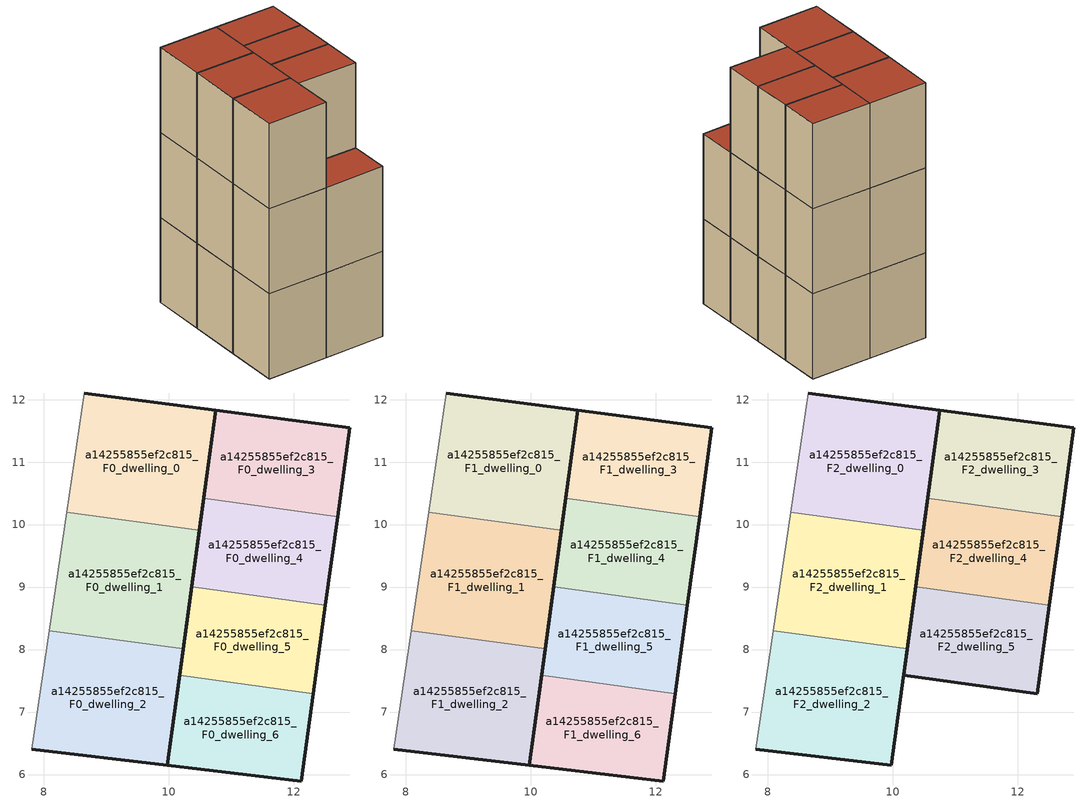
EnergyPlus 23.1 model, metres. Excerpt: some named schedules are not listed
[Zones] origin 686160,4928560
a14255855ef2c815_F0_dwelling_0
 floor ground (EU_floor_Construction): 10.49,9.91 10.75,11.83 8.65,12.11 8.37,10.2 z0
 wall outside (EU_wall_Construction): 8.65,12.11 10.75,11.83 10.49,9.91 z0:3
 wall to a14255855ef2c815_F0_dwelling_1 (EU_wall_Construction): 10.49,9.91 8.37,10.2 z0:3
 wall adiabatic (EU_wall_Construction): 8.37,10.2 8.65,12.11 z0:3
a14255855ef2c815_F0_dwelling_1
 floor ground (EU_floor_Construction): 10.23,8.01 10.49,9.91 8.37,10.2 8.09,8.3 z0
 wall outside (EU_wall_Construction): 10.49,9.91 10.23,8.01 z0:3
 wall to a14255855ef2c815_F0_dwelling_2 (EU_wall_Construction): 10.23,8.01 8.09,8.3 z0:3
 wall adiabatic (EU_wall_Construction): 8.09,8.3 8.37,10.2 z0:3
a14255855ef2c815_F0_dwelling_2
 floor ground (EU_floor_Construction): 9.97,6.15 10.23,8.01 8.09,8.3 7.81,6.41 z0
 wall outside (EU_wall_Construction): 10.23,8.01 9.97,6.15 7.81,6.41 z0:3
 wall adiabatic (EU_wall_Construction): 7.81,6.41 8.09,8.3 z0:3
a14255855ef2c815_F0_dwelling_3
 floor ground (EU_floor_Construction): 12.7,10.13 12.89,11.55 10.75,11.83 10.56,10.42 z0
 wall outside (EU_wall_Construction): 10.56,10.42 10.75,11.83 12.89,11.55 12.7,10.13 z0:3
 wall to a14255855ef2c815_F0_dwelling_4 (EU_wall_Construction): 12.7,10.13 10.56,10.42 z0:3
a14255855ef2c815_F0_dwelling_4
 floor ground (EU_floor_Construction): 12.5,8.71 12.7,10.13 10.56,10.42 10.36,9 z0
 wall outside (EU_wall_Construction): 10.36,9 10.56,10.42 / 12.7,10.13 12.5,8.71 z0:3
 wall to a14255855ef2c815_F0_dwelling_5 (EU_wall_Construction): 12.5,8.71 10.36,9 z0:3
a14255855ef2c815_F0_dwelling_5
 floor ground (EU_floor_Construction): 12.31,7.29 12.5,8.71 10.36,9 10.17,7.59 z0
 wall outside (EU_wall_Construction): 10.17,7.59 10.36,9 / 12.5,8.71 12.31,7.29 z0:3
 wall to a14255855ef2c815_F0_dwelling_6 (EU_wall_Construction): 12.31,7.29 10.17,7.59 z0:3
a14255855ef2c815_F0_dwelling_6
 floor ground (EU_floor_Construction): 12.12,5.9 12.31,7.29 10.17,7.59 9.97,6.15 z0
 wall outside (EU_wall_Construction): 12.31,7.29 12.12,5.9 9.97,6.15 10.17,7.59 z0:3
a14255855ef2c815_F1_dwelling_0
 floor to a14255855ef2c815_F0_dwelling_0 (EU_floor_Construction): 10.49,9.91 10.75,11.83 8.65,12.11 8.37,10.2 z3
 wall outside (EU_wall_Construction): 8.65,12.11 10.75,11.83 10.49,9.91 z3:6
 wall to a14255855ef2c815_F1_dwelling_1 (EU_wall_Construction): 10.49,9.91 8.37,10.2 z3:6
 wall adiabatic (EU_wall_Construction): 8.37,10.2 8.65,12.11 z3:6
a14255855ef2c815_F1_dwelling_1
 floor to a14255855ef2c815_F0_dwelling_1 (EU_floor_Construction): 10.23,8.01 10.49,9.91 8.37,10.2 8.09,8.3 z3
 wall outside (EU_wall_Construction): 10.49,9.91 10.23,8.01 z3:6
 wall to a14255855ef2c815_F1_dwelling_2 (EU_wall_Construction): 10.23,8.01 8.09,8.3 z3:6
 wall adiabatic (EU_wall_Construction): 8.09,8.3 8.37,10.2 z3:6
a14255855ef2c815_F1_dwelling_2
 floor to a14255855ef2c815_F0_dwelling_2 (EU_floor_Construction): 9.97,6.15 10.23,8.01 8.09,8.3 7.81,6.41 z3
 wall outside (EU_wall_Construction): 10.23,8.01 9.97,6.15 7.81,6.41 z3:6
 wall adiabatic (EU_wall_Construction): 7.81,6.41 8.09,8.3 z3:6
a14255855ef2c815_F1_dwelling_3
 floor to a14255855ef2c815_F0_dwelling_3 (EU_floor_Construction): 12.7,10.13 12.89,11.55 10.75,11.83 10.56,10.42 z3
 wall outside (EU_wall_Construction): 10.56,10.42 10.75,11.83 12.89,11.55 12.7,10.13 z3:6
 wall to a14255855ef2c815_F1_dwelling_4 (EU_wall_Construction): 12.7,10.13 10.56,10.42 z3:6
a14255855ef2c815_F1_dwelling_4
 floor to a14255855ef2c815_F0_dwelling_4 (EU_floor_Construction): 12.5,8.71 12.7,10.13 10.56,10.42 10.36,9 z3
 wall outside (EU_wall_Construction): 10.36,9 10.56,10.42 / 12.7,10.13 12.5,8.71 z3:6
 wall to a14255855ef2c815_F1_dwelling_5 (EU_wall_Construction): 12.5,8.71 10.36,9 z3:6
a14255855ef2c815_F1_dwelling_5
 floor to a14255855ef2c815_F0_dwelling_5 (EU_floor_Construction): 12.31,7.29 12.5,8.71 10.36,9 10.17,7.59 z3
 wall outside (EU_wall_Construction): 10.17,7.59 10.36,9 / 12.5,8.71 12.31,7.29 z3:6
 wall to a14255855ef2c815_F1_dwelling_6 (EU_wall_Construction): 12.31,7.29 10.17,7.59 z3:6
a14255855ef2c815_F1_dwelling_6
 floor to a14255855ef2c815_F0_dwelling_6 (EU_floor_Construction): 12.12,5.9 12.31,7.29 10.17,7.59 9.97,6.15 z3
 wall outside (EU_wall_Construction): 12.31,7.29 12.12,5.9 9.97,6.15 10.17,7.59 z3:6
 roof outside (EU_roof_Construction): 12.31,7.29 12.12,5.9 9.97,6.15 10.17,7.59 z6
a14255855ef2c815_F2_dwelling_0
 floor to a14255855ef2c815_F1_dwelling_0 (EU_floor_Construction): 10.49,9.91 10.75,11.83 8.65,12.11 8.37,10.2 z6
 wall outside (EU_wall_Construction): 8.65,12.11 10.75,11.83 10.49,9.91 z6:9
 wall to a14255855ef2c815_F2_dwelling_1 (EU_wall_Construction): 10.49,9.91 8.37,10.2 z6:9
 wall adiabatic (EU_wall_Construction): 8.37,10.2 8.65,12.11 z6:9
 roof outside (EU_roof_Construction): 10.75,11.83 10.49,9.91 8.37,10.2 8.65,12.11 z9
a14255855ef2c815_F2_dwelling_1
 floor to a14255855ef2c815_F1_dwelling_1 (EU_floor_Construction): 10.23,8.01 10.49,9.91 8.37,10.2 8.09,8.3 z6
 wall outside (EU_wall_Construction): 10.49,9.91 10.23,8.01 z6:9
 wall to a14255855ef2c815_F2_dwelling_2 (EU_wall_Construction): 10.23,8.01 8.09,8.3 z6:9
 wall adiabatic (EU_wall_Construction): 8.09,8.3 8.37,10.2 z6:9
 roof outside (EU_roof_Construction): 10.49,9.91 10.23,8.01 8.09,8.3 8.37,10.2 z9
a14255855ef2c815_F2_dwelling_2
 floor to a14255855ef2c815_F1_dwelling_2 (EU_floor_Construction): 9.97,6.15 10.23,8.01 8.09,8.3 7.81,6.41 z6
 wall outside (EU_wall_Construction): 10.23,8.01 9.97,6.15 7.81,6.41 z6:9
 wall adiabatic (EU_wall_Construction): 7.81,6.41 8.09,8.3 z6:9
 roof outside (EU_roof_Construction): 10.23,8.01 9.97,6.15 7.81,6.41 8.09,8.3 z9
a14255855ef2c815_F2_dwelling_3
 floor to a14255855ef2c815_F1_dwelling_3 (EU_floor_Construction): 12.7,10.13 12.89,11.55 10.75,11.83 10.56,10.42 z6
 wall outside (EU_wall_Construction): 10.56,10.42 10.75,11.83 12.89,11.55 12.7,10.13 z6:9
 wall to a14255855ef2c815_F2_dwelling_4 (EU_wall_Construction): 12.7,10.13 10.56,10.42 z6:9
 roof outside (EU_roof_Construction): 12.89,11.55 12.7,10.13 10.56,10.42 10.75,11.83 z9
a14255855ef2c815_F2_dwelling_4
 floor to a14255855ef2c815_F1_dwelling_4 (EU_floor_Construction): 12.5,8.71 12.7,10.13 10.56,10.42 10.36,9 z6
 wall outside (EU_wall_Construction): 10.36,9 10.56,10.42 / 12.7,10.13 12.5,8.71 z6:9
 wall to a14255855ef2c815_F2_dwelling_5 (EU_wall_Construction): 12.5,8.71 10.36,9 z6:9
 roof outside (EU_roof_Construction): 12.7,10.13 12.5,8.71 10.36,9 10.56,10.42 z9
a14255855ef2c815_F2_dwelling_5
 floor to a14255855ef2c815_F1_dwelling_5 (EU_floor_Construction): 12.31,7.29 12.5,8.71 10.36,9 10.17,7.59 z6
 wall outside (EU_wall_Construction): 12.5,8.71 12.31,7.29 10.17,7.59 10.36,9 z6:9
 roof outside (EU_roof_Construction): 12.5,8.71 12.31,7.29 10.17,7.59 10.36,9 z9
[Building]
EU S2 Campaign: North Axis=0; Terrain=City; Solar Distribution=FullExterior
[Site:Location]
Bologna: Latitude=44.5; Longitude=11.25; Time Zone=1; Elevation=37
[SizingPeriod:WeatherFileDays]
AnnualSizingPeriod: Begin Month=1; Begin Day of Month=1; End Month=12; End Day of Month=31; Day of Week for Start Day=Monday; Use Weather File Daylight Saving Period=No; Use Weather File Rain and Snow Indicators=No
[MATERIAL]
EU_InternalMass_Material: Roughness=MediumRough; Thickness=0.1; Conductivity=1; Density=1800; Specific Heat=900; Thermal Absorptance=0.9; Solar Absorptance=0.7; Visible Absorptance=0.7
[MATERIAL:NOMASS] Roughness=MediumRough; Thermal Absorptance=0.9; Solar Absorptance=0.7; Visible Absorptance=0.7
Name | Thermal Resistance
EU_wall_NoMass | 0.781309
EU_roof_NoMass | 0.418499
EU_floor_NoMass | 0.563442
[CONSTRUCTION]
EU_wall_Construction: EU_wall_NoMass
EU_roof_Construction: EU_roof_NoMass
EU_floor_Construction: EU_floor_NoMass
EU_InternalMass_Construction: EU_InternalMass_Material
[ZONE] Type=1; Multiplier=1; Ceiling Height=autocalculate; Floor Area=autocalculate; Part of Total Floor Area=Yes
Name | Volume
a14255855ef2c815_F0_dwelling_0; a14255855ef2c815_F1_dwelling_0; a14255855ef2c815_F2_dwelling_0 | 12.3611
a14255855ef2c815_F0_dwelling_1; a14255855ef2c815_F1_dwelling_1; a14255855ef2c815_F2_dwelling_1; a14255855ef2c815_F0_dwelling_2; a14255855ef2c815_F1_dwelling_2; a14255855ef2c815_F2_dwelling_2 | 12.364
a14255855ef2c815_F0_dwelling_3; a14255855ef2c815_F1_dwelling_3; a14255855ef2c815_F2_dwelling_3 | 9.27246
a14255855ef2c815_F0_dwelling_4; a14255855ef2c815_F1_dwelling_4; a14255855ef2c815_F2_dwelling_4 | 9.27539
a14255855ef2c815_F0_dwelling_5; a14255855ef2c815_F1_dwelling_5; a14255855ef2c815_F2_dwelling_5 | 9.27759
a14255855ef2c815_F0_dwelling_6; a14255855ef2c815_F1_dwelling_6 | 9.27026
[INTERNALMASS] Construction=EU_InternalMass_Construction
Name | Zone or ZoneList | Surface Area
a14255855ef2c815_F0_dwelling_0_EU_InternalMass | a14255855ef2c815_F0_dwelling_0 | 4.12037
a14255855ef2c815_F0_dwelling_1_EU_InternalMass | a14255855ef2c815_F0_dwelling_1 | 4.12135
a14255855ef2c815_F0_dwelling_2_EU_InternalMass | a14255855ef2c815_F0_dwelling_2 | 4.12107
a14255855ef2c815_F0_dwelling_3_EU_InternalMass | a14255855ef2c815_F0_dwelling_3 | 3.0907
a14255855ef2c815_F0_dwelling_4_EU_InternalMass | a14255855ef2c815_F0_dwelling_4 | 3.09181
a14255855ef2c815_F0_dwelling_5_EU_InternalMass | a14255855ef2c815_F0_dwelling_5 | 3.09241
a14255855ef2c815_F0_dwelling_6_EU_InternalMass | a14255855ef2c815_F0_dwelling_6 | 3.08979
a14255855ef2c815_F1_dwelling_0_EU_InternalMass | a14255855ef2c815_F1_dwelling_0 | 4.12037
a14255855ef2c815_F1_dwelling_1_EU_InternalMass | a14255855ef2c815_F1_dwelling_1 | 4.12135
a14255855ef2c815_F1_dwelling_2_EU_InternalMass | a14255855ef2c815_F1_dwelling_2 | 4.12107
a14255855ef2c815_F1_dwelling_3_EU_InternalMass | a14255855ef2c815_F1_dwelling_3 | 3.0907
a14255855ef2c815_F1_dwelling_4_EU_InternalMass | a14255855ef2c815_F1_dwelling_4 | 3.09181
a14255855ef2c815_F1_dwelling_5_EU_InternalMass | a14255855ef2c815_F1_dwelling_5 | 3.09241
a14255855ef2c815_F1_dwelling_6_EU_InternalMass | a14255855ef2c815_F1_dwelling_6 | 3.08979
a14255855ef2c815_F2_dwelling_0_EU_InternalMass | a14255855ef2c815_F2_dwelling_0 | 4.12178
a14255855ef2c815_F2_dwelling_1_EU_InternalMass | a14255855ef2c815_F2_dwelling_1 | 4.12118
a14255855ef2c815_F2_dwelling_2_EU_InternalMass | a14255855ef2c815_F2_dwelling_2 | 4.12034
a14255855ef2c815_F2_dwelling_3_EU_InternalMass | a14255855ef2c815_F2_dwelling_3 | 4.12065
a14255855ef2c815_F2_dwelling_4_EU_InternalMass | a14255855ef2c815_F2_dwelling_4 | 4.12178
a14255855ef2c815_F2_dwelling_5_EU_InternalMass | a14255855ef2c815_F2_dwelling_5 | 4.12158
[OTHEREQUIPMENT] Fuel Type=Electricity; Design Level Calculation Method=Watts/Area; Power per Zone Floor Area=1; Fraction Latent=0; Fraction Radiant=0; Fraction Lost=0; Carbon Dioxide Generation Rate=0; EndUse Subcategory=EU_Step8_InternalGains
Name | Zone or ZoneList or Space or SpaceList | Schedule
EU_Step8_InternalGain_a14255855ef2c815_F0_dwelling_0_f000 | a14255855ef2c815_F0_dwelling_0 | EU_Step8_GainSchedule_a14255855ef2c815_F0_dwelling_0_f000
EU_Step8_InternalGain_a14255855ef2c815_F0_dwelling_1_f000 | a14255855ef2c815_F0_dwelling_1 | EU_Step8_GainSchedule_a14255855ef2c815_F0_dwelling_1_f000
EU_Step8_InternalGain_a14255855ef2c815_F0_dwelling_2_f000 | a14255855ef2c815_F0_dwelling_2 | EU_Step8_GainSchedule_a14255855ef2c815_F0_dwelling_2_f000
EU_Step8_InternalGain_a14255855ef2c815_F0_dwelling_3_f000 | a14255855ef2c815_F0_dwelling_3 | EU_Step8_GainSchedule_a14255855ef2c815_F0_dwelling_3_f000
EU_Step8_InternalGain_a14255855ef2c815_F0_dwelling_4_f000 | a14255855ef2c815_F0_dwelling_4 | EU_Step8_GainSchedule_a14255855ef2c815_F0_dwelling_4_f000
EU_Step8_InternalGain_a14255855ef2c815_F0_dwelling_5_f000 | a14255855ef2c815_F0_dwelling_5 | EU_Step8_GainSchedule_a14255855ef2c815_F0_dwelling_5_f000
EU_Step8_InternalGain_a14255855ef2c815_F0_dwelling_6_f000 | a14255855ef2c815_F0_dwelling_6 | EU_Step8_GainSchedule_a14255855ef2c815_F0_dwelling_6_f000
EU_Step8_InternalGain_a14255855ef2c815_F1_dwelling_0_f000 | a14255855ef2c815_F1_dwelling_0 | EU_Step8_GainSchedule_a14255855ef2c815_F1_dwelling_0_f000
EU_Step8_InternalGain_a14255855ef2c815_F1_dwelling_1_f000 | a14255855ef2c815_F1_dwelling_1 | EU_Step8_GainSchedule_a14255855ef2c815_F1_dwelling_1_f000
EU_Step8_InternalGain_a14255855ef2c815_F1_dwelling_2_f000 | a14255855ef2c815_F1_dwelling_2 | EU_Step8_GainSchedule_a14255855ef2c815_F1_dwelling_2_f000
EU_Step8_InternalGain_a14255855ef2c815_F1_dwelling_3_f000 | a14255855ef2c815_F1_dwelling_3 | EU_Step8_GainSchedule_a14255855ef2c815_F1_dwelling_3_f000
EU_Step8_InternalGain_a14255855ef2c815_F1_dwelling_4_f000 | a14255855ef2c815_F1_dwelling_4 | EU_Step8_GainSchedule_a14255855ef2c815_F1_dwelling_4_f000
EU_Step8_InternalGain_a14255855ef2c815_F1_dwelling_5_f000 | a14255855ef2c815_F1_dwelling_5 | EU_Step8_GainSchedule_a14255855ef2c815_F1_dwelling_5_f000
EU_Step8_InternalGain_a14255855ef2c815_F1_dwelling_6_f000 | a14255855ef2c815_F1_dwelling_6 | EU_Step8_GainSchedule_a14255855ef2c815_F1_dwelling_6_f000
EU_Step8_InternalGain_a14255855ef2c815_F2_dwelling_0_f000 | a14255855ef2c815_F2_dwelling_0 | EU_Step8_GainSchedule_a14255855ef2c815_F2_dwelling_0_f000
EU_Step8_InternalGain_a14255855ef2c815_F2_dwelling_1_f000 | a14255855ef2c815_F2_dwelling_1 | EU_Step8_GainSchedule_a14255855ef2c815_F2_dwelling_1_f000
EU_Step8_InternalGain_a14255855ef2c815_F2_dwelling_2_f000 | a14255855ef2c815_F2_dwelling_2 | EU_Step8_GainSchedule_a14255855ef2c815_F2_dwelling_2_f000
EU_Step8_InternalGain_a14255855ef2c815_F2_dwelling_3_f000 | a14255855ef2c815_F2_dwelling_3 | EU_Step8_GainSchedule_a14255855ef2c815_F2_dwelling_3_f000
EU_Step8_InternalGain_a14255855ef2c815_F2_dwelling_4_f000 | a14255855ef2c815_F2_dwelling_4 | EU_Step8_GainSchedule_a14255855ef2c815_F2_dwelling_4_f000
EU_Step8_InternalGain_a14255855ef2c815_F2_dwelling_5_f000 | a14255855ef2c815_F2_dwelling_5 | EU_Step8_GainSchedule_a14255855ef2c815_F2_dwelling_5_f000
[ZONEVENTILATION:DESIGNFLOWRATE] Schedule=EU_AlwaysOn; Design Flow Rate Calculation Method=AirChanges/Hour; Air Changes per Hour=0.692607; Ventilation Type=Natural; Fan Pressure Rise=0; Fan Total Efficiency=1; Constant Term Coefficient=1; Temperature Term Coefficient=0; Velocity Term Coefficient=0; Velocity Squared Term Coefficient=0; Minimum Indoor Temperature=-100; Maximum Indoor Temperature=100; Delta Temperature=-100; Minimum Outdoor Temperature=-100; Maximum Outdoor Temperature=100; Maximum Wind Speed=40
Name | Zone or ZoneList or Space or SpaceList
EU_ConstantAir_a14255855ef2c815_F0_dwelling_0 | a14255855ef2c815_F0_dwelling_0
EU_ConstantAir_a14255855ef2c815_F0_dwelling_1 | a14255855ef2c815_F0_dwelling_1
EU_ConstantAir_a14255855ef2c815_F0_dwelling_2 | a14255855ef2c815_F0_dwelling_2
EU_ConstantAir_a14255855ef2c815_F0_dwelling_3 | a14255855ef2c815_F0_dwelling_3
EU_ConstantAir_a14255855ef2c815_F0_dwelling_4 | a14255855ef2c815_F0_dwelling_4
EU_ConstantAir_a14255855ef2c815_F0_dwelling_5 | a14255855ef2c815_F0_dwelling_5
EU_ConstantAir_a14255855ef2c815_F0_dwelling_6 | a14255855ef2c815_F0_dwelling_6
EU_ConstantAir_a14255855ef2c815_F1_dwelling_0 | a14255855ef2c815_F1_dwelling_0
EU_ConstantAir_a14255855ef2c815_F1_dwelling_1 | a14255855ef2c815_F1_dwelling_1
EU_ConstantAir_a14255855ef2c815_F1_dwelling_2 | a14255855ef2c815_F1_dwelling_2
EU_ConstantAir_a14255855ef2c815_F1_dwelling_3 | a14255855ef2c815_F1_dwelling_3
EU_ConstantAir_a14255855ef2c815_F1_dwelling_4 | a14255855ef2c815_F1_dwelling_4
EU_ConstantAir_a14255855ef2c815_F1_dwelling_5 | a14255855ef2c815_F1_dwelling_5
EU_ConstantAir_a14255855ef2c815_F1_dwelling_6 | a14255855ef2c815_F1_dwelling_6
EU_ConstantAir_a14255855ef2c815_F2_dwelling_0 | a14255855ef2c815_F2_dwelling_0
EU_ConstantAir_a14255855ef2c815_F2_dwelling_1 | a14255855ef2c815_F2_dwelling_1
EU_ConstantAir_a14255855ef2c815_F2_dwelling_2 | a14255855ef2c815_F2_dwelling_2
EU_ConstantAir_a14255855ef2c815_F2_dwelling_3 | a14255855ef2c815_F2_dwelling_3
EU_ConstantAir_a14255855ef2c815_F2_dwelling_4 | a14255855ef2c815_F2_dwelling_4
EU_ConstantAir_a14255855ef2c815_F2_dwelling_5 | a14255855ef2c815_F2_dwelling_5
[HVACTEMPLATE:THERMOSTAT] Constant Heating Setpoint=20; Constant Cooling Setpoint=50
EU_HeatOnly_a14255855ef2c815_F0_dwelling_0; EU_HeatOnly_a14255855ef2c815_F0_dwelling_1; EU_HeatOnly_a14255855ef2c815_F0_dwelling_2; EU_HeatOnly_a14255855ef2c815_F0_dwelling_3; EU_HeatOnly_a14255855ef2c815_F0_dwelling_4; EU_HeatOnly_a14255855ef2c815_F0_dwelling_5; EU_HeatOnly_a14255855ef2c815_F0_dwelling_6; EU_HeatOnly_a14255855ef2c815_F1_dwelling_0; EU_HeatOnly_a14255855ef2c815_F1_dwelling_1; EU_HeatOnly_a14255855ef2c815_F1_dwelling_2; EU_HeatOnly_a14255855ef2c815_F1_dwelling_3; EU_HeatOnly_a14255855ef2c815_F1_dwelling_4; EU_HeatOnly_a14255855ef2c815_F1_dwelling_5; EU_HeatOnly_a14255855ef2c815_F1_dwelling_6; EU_HeatOnly_a14255855ef2c815_F2_dwelling_0; EU_HeatOnly_a14255855ef2c815_F2_dwelling_1; EU_HeatOnly_a14255855ef2c815_F2_dwelling_2; EU_HeatOnly_a14255855ef2c815_F2_dwelling_3; EU_HeatOnly_a14255855ef2c815_F2_dwelling_4; EU_HeatOnly_a14255855ef2c815_F2_dwelling_5
[HVACTEMPLATE:ZONE:IDEALLOADSAIRSYSTEM] System Availability Schedule=EU_AlwaysOn; Maximum Heating Supply Air Temperature=50; Minimum Cooling Supply Air Temperature=13; Maximum Heating Supply Air Humidity Ratio=0.0156; Minimum Cooling Supply Air Humidity Ratio=0.0077; Heating Limit=NoLimit; Cooling Limit=NoLimit; Heating Availability Schedule=EU_AlwaysOn; Cooling Availability Schedule=EU_CoolingOff; Dehumidification Control Type=ConstantSensibleHeatRatio; Cooling Sensible Heat Ratio=0.7; Dehumidification Setpoint=60; Humidification Control Type=None; Humidification Setpoint=30; Outdoor Air Method=None; Outdoor Air Flow Rate per Person=0.00944; Outdoor Air Flow Rate per Zone Floor Area=0; Outdoor Air Flow Rate per Zone=0; Demand Controlled Ventilation Type=None; Outdoor Air Economizer Type=NoEconomizer; Heat Recovery Type=None; Sensible Heat Recovery Effectiveness=0.7; Latent Heat Recovery Effectiveness=0.65
Name | Template Thermostat
a14255855ef2c815_F0_dwelling_0 | EU_HeatOnly_a14255855ef2c815_F0_dwelling_0
a14255855ef2c815_F0_dwelling_1 | EU_HeatOnly_a14255855ef2c815_F0_dwelling_1
a14255855ef2c815_F0_dwelling_2 | EU_HeatOnly_a14255855ef2c815_F0_dwelling_2
a14255855ef2c815_F0_dwelling_3 | EU_HeatOnly_a14255855ef2c815_F0_dwelling_3
a14255855ef2c815_F0_dwelling_4 | EU_HeatOnly_a14255855ef2c815_F0_dwelling_4
a14255855ef2c815_F0_dwelling_5 | EU_HeatOnly_a14255855ef2c815_F0_dwelling_5
a14255855ef2c815_F0_dwelling_6 | EU_HeatOnly_a14255855ef2c815_F0_dwelling_6
a14255855ef2c815_F1_dwelling_0 | EU_HeatOnly_a14255855ef2c815_F1_dwelling_0
a14255855ef2c815_F1_dwelling_1 | EU_HeatOnly_a14255855ef2c815_F1_dwelling_1
a14255855ef2c815_F1_dwelling_2 | EU_HeatOnly_a14255855ef2c815_F1_dwelling_2
a14255855ef2c815_F1_dwelling_3 | EU_HeatOnly_a14255855ef2c815_F1_dwelling_3
a14255855ef2c815_F1_dwelling_4 | EU_HeatOnly_a14255855ef2c815_F1_dwelling_4
a14255855ef2c815_F1_dwelling_5 | EU_HeatOnly_a14255855ef2c815_F1_dwelling_5
a14255855ef2c815_F1_dwelling_6 | EU_HeatOnly_a14255855ef2c815_F1_dwelling_6
a14255855ef2c815_F2_dwelling_0 | EU_HeatOnly_a14255855ef2c815_F2_dwelling_0
a14255855ef2c815_F2_dwelling_1 | EU_HeatOnly_a14255855ef2c815_F2_dwelling_1
a14255855ef2c815_F2_dwelling_2 | EU_HeatOnly_a14255855ef2c815_F2_dwelling_2
